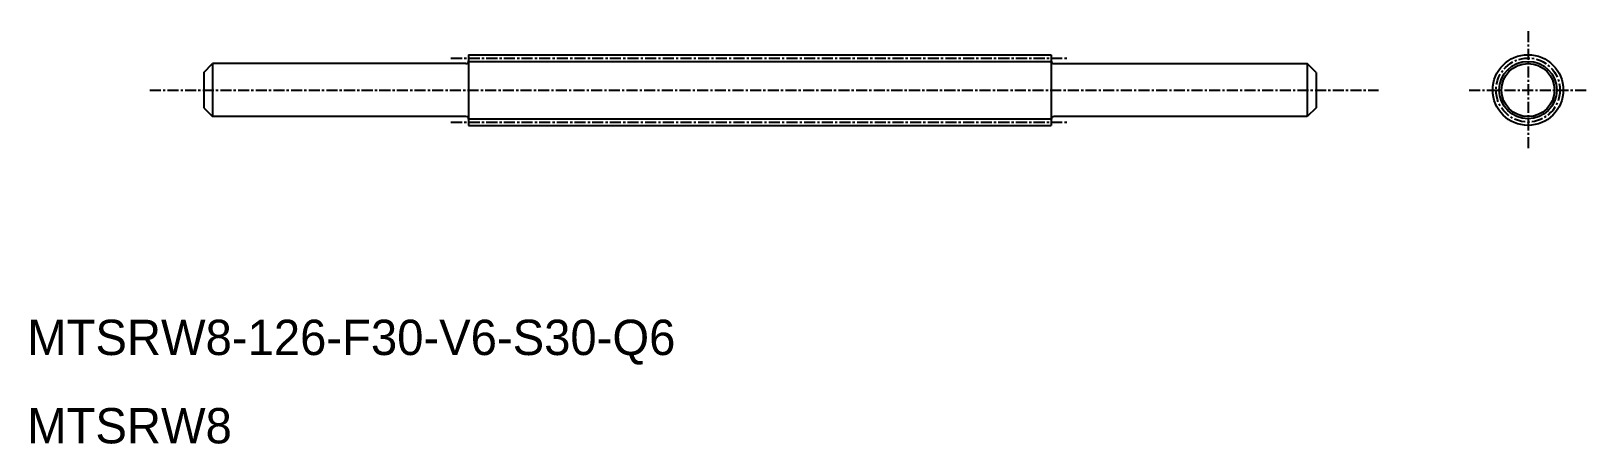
# Model space of a CAD drawing. Extents: x 10 to 187, y 10 to 57.
import ezdxf

# ---------------------------------------------------------------- set-up
doc = ezdxf.new("R2010")
doc.units = 0
doc.linetypes.add('CENTER', pattern=[2, 1.25, -0.25, 0.25, -0.25])
doc.layers.get('0').update_dxf_attribs({"linetype": 'CONTINUOUS'})
doc.layers.add('CENTER', color=1, linetype='CENTER')

msp = doc.modelspace()

# ---------------------------------------------------------------- linework, layer by layer
at = {"color": 7, "linetype": 'CONTINUOUS'}
for p, q in [((30, 52), (31, 53)), ((31, 53), (31, 47)), ((59.7, 53), (31, 53)), ((60, 54), (60, 46)), ((60, 54), (126, 54)), ((126, 54), (126, 46)), ((126.3, 53), (155, 53)), ((155, 53), (155, 47)), ((156, 52), (155, 53)), ((30, 52), (30, 48)), ((156, 52), (156, 48)), ((30, 48), (31, 47)), ((156, 48), (155, 47)), ((59.7, 47), (31, 47)), ((60, 46), (126, 46)), ((155, 47), (126.31, 47))]:
    msp.add_line(p, q, dxfattribs=at)
at = {"color": 3, "linetype": 'CONTINUOUS'}
for p, q in [((60, 53.25), (126, 53.25)), ((60, 46.75), (126, 46.75))]:
    msp.add_line(p, q, dxfattribs=at)
at = {"color": 7, "linetype": 'CONTINUOUS'}
for radius in [4, 3]:
    msp.add_circle((180, 50), radius, dxfattribs=at)
at = {"color": 3, "linetype": 'CONTINUOUS'}
msp.add_circle((180, 50), 3.25, dxfattribs=at)
at = {"color": 7, "linetype": 'CONTINUOUS'}
for centre, start, end in [((59.7, 53.3), 270, 360), ((126.3, 53.3), 180, 270), ((59.7, 46.7), 0, 90), ((126.31, 46.7), 90, 180)]:
    msp.add_arc(centre, 0.3, start, end, dxfattribs=at)
at = {"layer": 'CENTER', "color": 1, "linetype": 'CENTER'}
for p, q in [((180, 56.67), (180, 43.33)), ((58, 53.62), (128, 53.62)), ((23.88, 50), (163.08, 50)), ((173.33, 50), (186.67, 50)), ((58, 46.37), (128, 46.37))]:
    msp.add_line(p, q, dxfattribs=at)
msp.add_circle((180, 50), 3.62, dxfattribs=at)

# ---------------------------------------------------------------- texts
at = {"color": 7, "linetype": 'CONTINUOUS'}
for s, p in [('MTSRW8-126-F30-V6-S30-Q6', (10, 20)), ('MTSRW8', (10, 10))]:
    msp.add_text(s, height=4, dxfattribs=at).set_placement(p)

doc.saveas('drawing.dxf')
